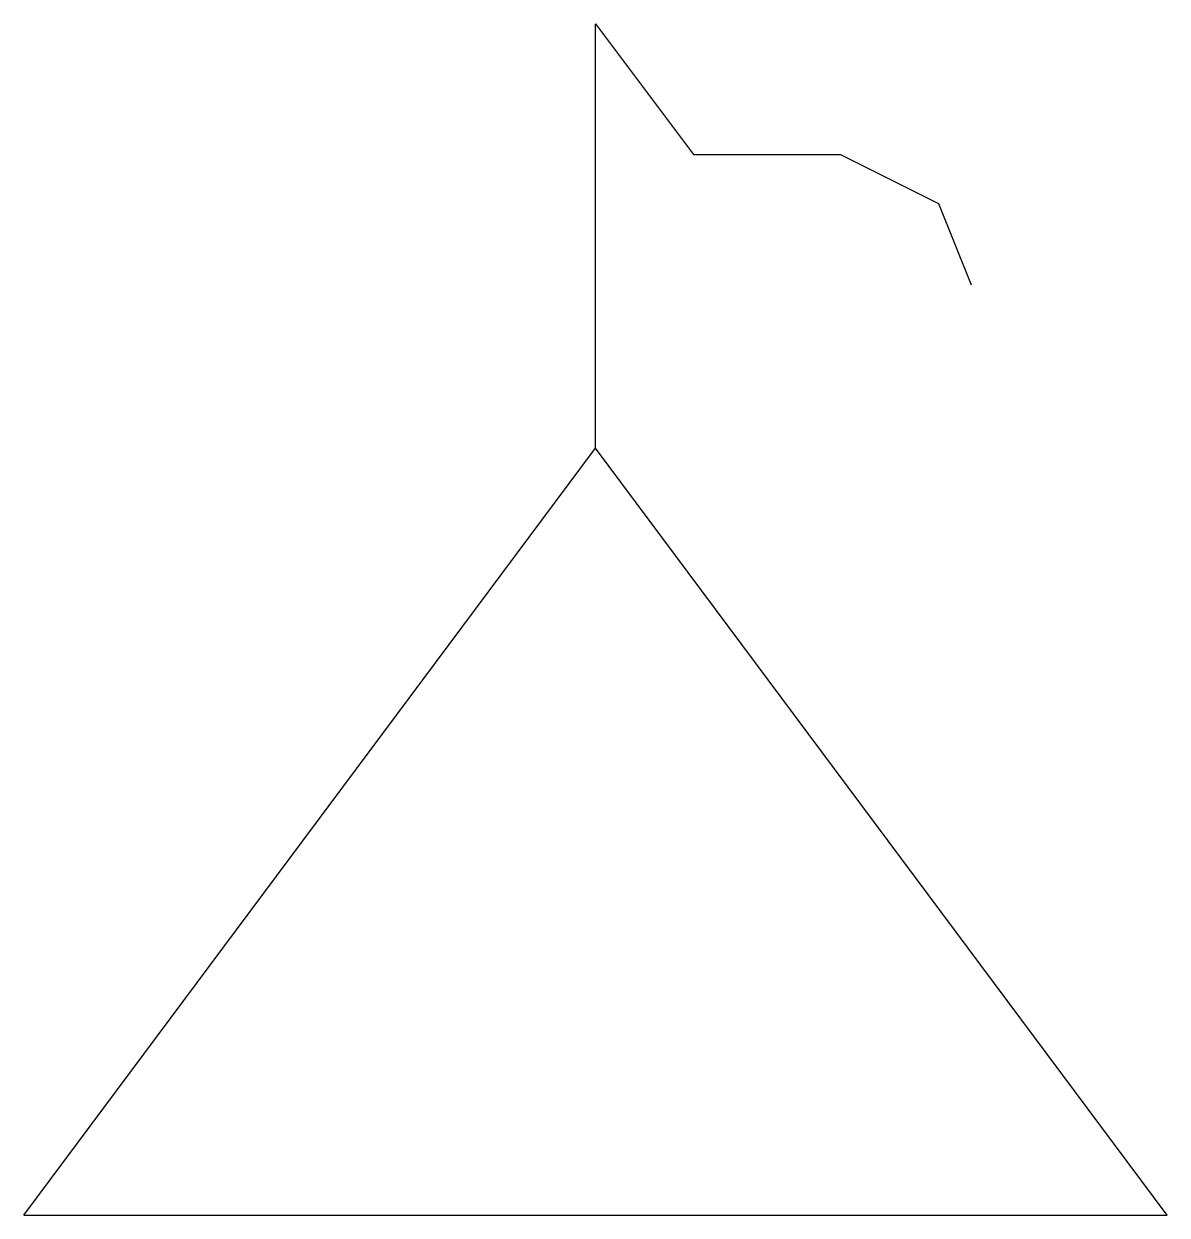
# Model space of a CAD drawing. Header units: metres. Extents: x 314.62 to 319.2, y 240.53 to 245.29.
import ezdxf

# ---------------------------------------------------------------- set-up
doc = ezdxf.new("R2010")
doc.units = ezdxf.units.M
doc.header["$MEASUREMENT"] = 0
doc.layers.get('0').update_dxf_attribs({"linetype": 'CONTINUOUS'})

msp = doc.modelspace()

# ---------------------------------------------------------------- linework, layer by layer
at = {"color": 71}
for points in [[(316.9082, 243.5951), (316.9082, 245.2922)], [(314.6209, 240.5274), (316.9082, 243.5951)], [(319.1955, 240.5274), (316.9082, 243.5951)], [(314.6209, 240.5274), (319.1955, 240.5274)]]:
    msp.add_lwpolyline(points, dxfattribs=at)
at = {"color": 73}
msp.add_lwpolyline([(316.9082, 245.2922), (317.3003, 244.77), (317.8885, 244.77), (318.2806, 244.5742), (318.4113, 244.2479)], dxfattribs=at)

doc.saveas('drawing.dxf')
